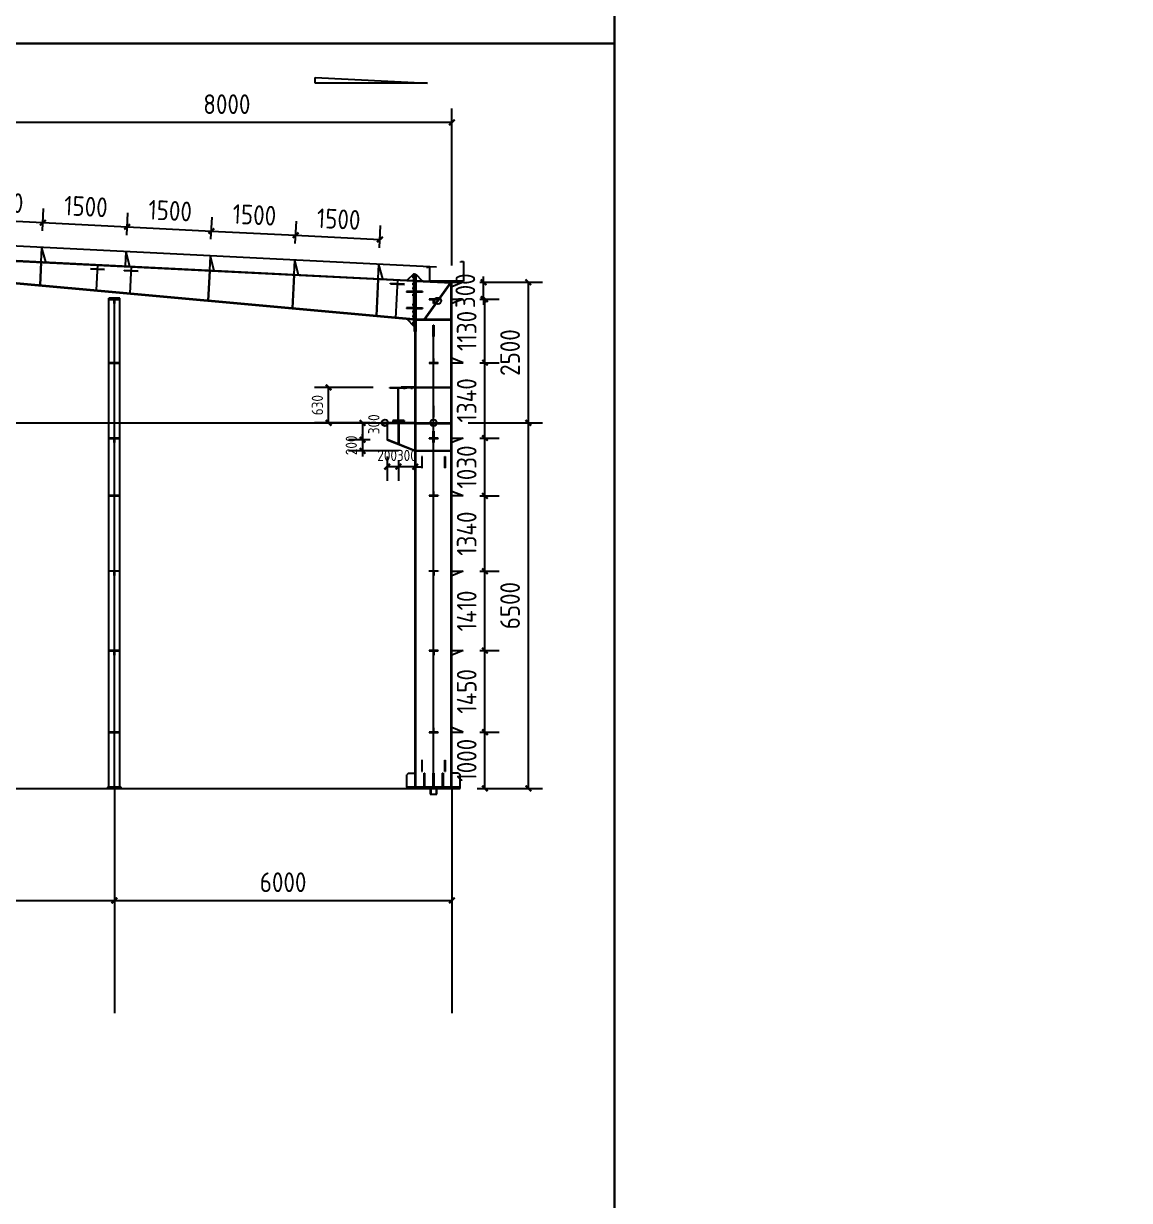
# Model space of a CAD drawing. Extents: x 411778 to 673094, y -11605 to 324395.
# Drawn here: x 514087 to 533749, y 114821 to 135750 of the extents above; entities that cross this region are included whole.
import ezdxf

# ---------------------------------------------------------------- set-up
doc = ezdxf.new("R2010")
doc.units = 0
doc.header["$LTSCALE"] = 1000
doc.header["$MEASUREMENT"] = 0
doc.layers.add('AXIS', color=3, linetype='Continuous')
doc.layers.add('DOTE', color=1, linetype='Continuous')
doc.styles.get("Standard").update_dxf_attribs({"font": 'gbenor.shx', "bigfont": 'gbcbig.shx'})
doc.dimstyles.get("Standard").update_dxf_attribs({"dimscale": 100, "dimtxt": 3.5, "dimasz": 1, "dimexe": 2.5, "dimexo": 3, "dimgap": 1.5, "dimtad": 1, "dimdec": 0, "dimzin": 0, "dimdsep": 46, "dimtxsty": 'Standard', "dimblk": 'ARCHTICK', "dimcen": 0.09, "dimadec": 0, "dimazin": 0, "dimtfac": 1, "dimtdec": 0, "dimtix": 1, "dimtmove": 2, "dimatfit": 3, "dimfxl": 1, "dimtolj": 1, "dimtzin": 0, "dimarcsym": 0})

# ---------------------------------------------------------------- blocks, each defined once
blk = doc.blocks.new('_ArchTick')
at = {"color": 0, "linetype": 'ByBlock', "const_width": 0.4}
blk.add_lwpolyline([(-0.5, -0.5), (0.5, 0.5)], dxfattribs=at)
blk = doc.blocks.new('*D48')
at = {"color": 3, "lineweight": -2}
for p, q in [((509702, 120449), (509702, 120406)), ((515702, 120449), (515702, 120406)), ((509702, 120156), (515702, 120156))]:
    blk.add_line(p, q, dxfattribs=at)
at = {"layer": 'Defpoints', "color": 0}
for p in [(509702, 120149), (515702, 120156), (515702, 120149)]:
    blk.add_point(p, dxfattribs=at)
at = {"color": 3, "lineweight": -2, "xscale": 100, "yscale": 100, "zscale": 100, "rotation": 180}
blk.add_blockref('_ArchTick', (509702, 120156), dxfattribs=at)
at = {"color": 3, "lineweight": -2, "xscale": 100, "yscale": 100, "zscale": 100}
blk.add_blockref('_ArchTick', (515702, 120156), dxfattribs=at)
at = {"color": 0, "insert": (512702, 120480), "char_height": 350, "attachment_point": 5}
blk.add_mtext('\\A1;6000', dxfattribs=at)
blk = doc.blocks.new('*D49')
at = {"color": 3, "lineweight": -2}
for p, q in [((515702, 120449), (515702, 120406)), ((521702, 120449), (521702, 120406)), ((515702, 120156), (521702, 120156))]:
    blk.add_line(p, q, dxfattribs=at)
at = {"layer": 'Defpoints', "color": 0}
for p in [(515702, 120149), (521702, 120156), (521702, 120149)]:
    blk.add_point(p, dxfattribs=at)
at = {"color": 3, "lineweight": -2, "xscale": 100, "yscale": 100, "zscale": 100, "rotation": 180}
blk.add_blockref('_ArchTick', (515702, 120156), dxfattribs=at)
at = {"color": 3, "lineweight": -2, "xscale": 100, "yscale": 100, "zscale": 100}
blk.add_blockref('_ArchTick', (521702, 120156), dxfattribs=at)
at = {"color": 0, "insert": (518702, 120480), "char_height": 350, "attachment_point": 5}
blk.add_mtext('\\A1;6000', dxfattribs=at)
blk = doc.blocks.new('*D32')
at = {"color": 3, "lineweight": -2}
for p, q in [((513702, 132546), (513702, 134241)), ((521702, 131449), (521702, 134241)), ((521702, 133991), (513702, 133991))]:
    blk.add_line(p, q, dxfattribs=at)
at = {"layer": 'Defpoints', "color": 0}
for p in [(513702, 133991), (513702, 132246), (521702, 131149)]:
    blk.add_point(p, dxfattribs=at)
at = {"color": 3, "lineweight": -2, "xscale": 100, "yscale": 100, "zscale": 100, "rotation": 180}
blk.add_blockref('_ArchTick', (513702, 133991), dxfattribs=at)
at = {"color": 3, "lineweight": -2, "xscale": 100, "yscale": 100, "zscale": 100}
blk.add_blockref('_ArchTick', (521702, 133991), dxfattribs=at)
at = {"color": 0, "insert": (517702, 134316), "char_height": 350, "attachment_point": 5}
blk.add_mtext('\\A1;8000', dxfattribs=at)
blk = doc.blocks.new('*D69')
at = {"color": 3, "lineweight": -2}
for p, q in [((512925, 132139), (512945, 132534)), ((512933, 132284), (514431, 132209)), ((514423, 132064), (514443, 132459))]:
    blk.add_line(p, q, dxfattribs=at)
at = {"layer": 'Defpoints', "color": 0}
for p in [(514431, 132209), (512910, 131839), (514408, 131764)]:
    blk.add_point(p, dxfattribs=at)
at = {"color": 3, "lineweight": -2, "xscale": 100, "yscale": 100, "zscale": 100}
for p, rotation in [((512933, 132284), 177.1375947737425), ((514431, 132209), 357.1375947737425)]:
    blk.add_blockref('_ArchTick', p, dxfattribs=dict(at, rotation=rotation))
at = {"color": 0, "insert": (513698, 132571), "char_height": 350, "attachment_point": 5, "rotation": 357.1376}
blk.add_mtext('\\A1;1500', dxfattribs=at)
blk = doc.blocks.new('*D34')
at = {"color": 3, "lineweight": -2}
for p, q in [((514423, 132064), (514443, 132459)), ((515922, 131989), (515941, 132384)), ((514431, 132209), (515929, 132135))]:
    blk.add_line(p, q, dxfattribs=at)
at = {"layer": 'Defpoints', "color": 0}
for p in [(515929, 132135), (514408, 131764), (515907, 131689)]:
    blk.add_point(p, dxfattribs=at)
at = {"color": 3, "lineweight": -2, "xscale": 100, "yscale": 100, "zscale": 100}
for p, rotation in [((514431, 132209), 177.1375947737425), ((515929, 132135), 357.1375947737425)]:
    blk.add_blockref('_ArchTick', p, dxfattribs=dict(at, rotation=rotation))
at = {"color": 0, "insert": (515196, 132497), "char_height": 350, "attachment_point": 5, "rotation": 357.1376}
blk.add_mtext('\\A1;1500', dxfattribs=at)
blk = doc.blocks.new('*D70')
at = {"color": 3, "lineweight": -2}
for p, q in [((515922, 131989), (515941, 132384)), ((517420, 131914), (517439, 132309)), ((515929, 132135), (517427, 132060))]:
    blk.add_line(p, q, dxfattribs=at)
at = {"layer": 'Defpoints', "color": 0}
for p in [(517427, 132060), (515907, 131689), (517405, 131614)]:
    blk.add_point(p, dxfattribs=at)
at = {"color": 3, "lineweight": -2, "xscale": 100, "yscale": 100, "zscale": 100}
for p, rotation in [((515929, 132135), 177.1375947737425), ((517427, 132060), 357.1375947737425)]:
    blk.add_blockref('_ArchTick', p, dxfattribs=dict(at, rotation=rotation))
at = {"color": 0, "insert": (516694, 132422), "char_height": 350, "attachment_point": 5, "rotation": 357.1376}
blk.add_mtext('\\A1;1500', dxfattribs=at)
blk = doc.blocks.new('*D71')
at = {"color": 3, "lineweight": -2}
for p, q in [((517420, 131914), (517439, 132309)), ((518918, 131839), (518938, 132234)), ((517427, 132060), (518925, 131985))]:
    blk.add_line(p, q, dxfattribs=at)
at = {"layer": 'Defpoints', "color": 0}
for p in [(518925, 131985), (517405, 131614), (518903, 131539)]:
    blk.add_point(p, dxfattribs=at)
at = {"color": 3, "lineweight": -2, "xscale": 100, "yscale": 100, "zscale": 100}
for p, rotation in [((517427, 132060), 177.1375947737425), ((518925, 131985), 357.1375947737425)]:
    blk.add_blockref('_ArchTick', p, dxfattribs=dict(at, rotation=rotation))
at = {"color": 0, "insert": (518192, 132347), "char_height": 350, "attachment_point": 5, "rotation": 357.1376}
blk.add_mtext('\\A1;1500', dxfattribs=at)
blk = doc.blocks.new('*D72')
at = {"color": 3, "lineweight": -2}
for p, q in [((518918, 131839), (518938, 132234)), ((520416, 131764), (520436, 132160)), ((518925, 131985), (520423, 131910))]:
    blk.add_line(p, q, dxfattribs=at)
at = {"layer": 'Defpoints', "color": 0}
for p in [(520423, 131910), (518903, 131539), (520401, 131464)]:
    blk.add_point(p, dxfattribs=at)
at = {"color": 3, "lineweight": -2, "xscale": 100, "yscale": 100, "zscale": 100}
for p, rotation in [((518925, 131985), 177.1375947737425), ((520423, 131910), 357.1375947737425)]:
    blk.add_blockref('_ArchTick', p, dxfattribs=dict(at, rotation=rotation))
at = {"color": 0, "insert": (519690, 132272), "char_height": 350, "attachment_point": 5, "rotation": 357.1376}
blk.add_mtext('\\A1;1500', dxfattribs=at)
blk = doc.blocks.new('*D75')
at = {"color": 3, "lineweight": -2}
for p, q in [((520752, 127980), (520752, 127620)), ((520752, 127870), (520652, 127870)), ((521052, 127870), (520752, 127870)), ((521052, 127870), (521152, 127870)), ((521052, 127849), (521052, 127620))]:
    blk.add_line(p, q, dxfattribs=at)
at = {"layer": 'Defpoints', "color": 0}
for p in [(520752, 128280), (521052, 128149), (520752, 127870)]:
    blk.add_point(p, dxfattribs=at)
at = {"color": 3, "lineweight": -2, "xscale": 100, "yscale": 100, "zscale": 100}
blk.add_blockref('_ArchTick', (520752, 127870), dxfattribs=at)
at = {"color": 3, "lineweight": -2, "xscale": 100, "yscale": 100, "zscale": 100, "rotation": 180}
blk.add_blockref('_ArchTick', (521052, 127870), dxfattribs=at)
at = {"color": 0, "insert": (520902, 128070), "char_height": 200, "attachment_point": 5}
blk.add_mtext('\\A1;300', dxfattribs=at)
blk = doc.blocks.new('*D76')
at = {"color": 3, "lineweight": -2}
for p, q in [((520552, 128049), (520552, 127620)), ((520752, 127980), (520752, 127620)), ((520752, 127870), (520552, 127870))]:
    blk.add_line(p, q, dxfattribs=at)
at = {"layer": 'Defpoints', "color": 0}
for p in [(520552, 128349), (520752, 128280), (520552, 127870)]:
    blk.add_point(p, dxfattribs=at)
at = {"color": 3, "lineweight": -2, "xscale": 100, "yscale": 100, "zscale": 100, "rotation": 180}
blk.add_blockref('_ArchTick', (520552, 127870), dxfattribs=at)
at = {"color": 3, "lineweight": -2, "xscale": 100, "yscale": 100, "zscale": 100}
blk.add_blockref('_ArchTick', (520752, 127870), dxfattribs=at)
at = {"color": 0, "insert": (520552, 128070), "char_height": 200, "attachment_point": 5}
blk.add_mtext('\\A1;200', dxfattribs=at)
blk = doc.blocks.new('*D77')
at = {"color": 3, "lineweight": -2}
for p, q in [((520252, 128649), (519865, 128649)), ((520115, 128649), (520115, 128349)), ((520252, 128349), (519865, 128349))]:
    blk.add_line(p, q, dxfattribs=at)
at = {"layer": 'Defpoints', "color": 0}
for p in [(520552, 128649), (520115, 128349), (520552, 128349)]:
    blk.add_point(p, dxfattribs=at)
at = {"color": 3, "lineweight": -2, "xscale": 100, "yscale": 100, "zscale": 100}
for p, rotation in [((520115, 128649), 90), ((520115, 128349), 270)]:
    blk.add_blockref('_ArchTick', p, dxfattribs=dict(at, rotation=rotation))
at = {"color": 0, "insert": (520315, 128624), "char_height": 200, "attachment_point": 5, "rotation": 90}
blk.add_mtext('\\A1;300', dxfattribs=at)
blk = doc.blocks.new('*D36')
at = {"color": 3, "lineweight": -2}
for p, q in [((520252, 128349), (519865, 128349)), ((520115, 128349), (520115, 128449)), ((520115, 128349), (520115, 128149)), ((520752, 128149), (519865, 128149)), ((520115, 128149), (520115, 128049))]:
    blk.add_line(p, q, dxfattribs=at)
at = {"layer": 'Defpoints', "color": 0}
for p in [(520552, 128349), (520115, 128149), (521052, 128149)]:
    blk.add_point(p, dxfattribs=at)
at = {"color": 3, "lineweight": -2, "xscale": 100, "yscale": 100, "zscale": 100}
for p, rotation in [((520115, 128349), 270), ((520115, 128149), 90)]:
    blk.add_blockref('_ArchTick', p, dxfattribs=dict(at, rotation=rotation))
at = {"color": 0, "insert": (519915, 128249), "char_height": 200, "attachment_point": 5, "rotation": 90}
blk.add_mtext('\\A1;200', dxfattribs=at)
blk = doc.blocks.new('*D644')
at = {"color": 3, "lineweight": -2}
for p, q in [((520302, 129279), (519261, 129279)), ((519511, 128649), (519511, 129279)), ((520252, 128649), (519261, 128649))]:
    blk.add_line(p, q, dxfattribs=at)
at = {"layer": 'Defpoints', "color": 0}
for p in [(519511, 129279), (520602, 129279), (520552, 128649)]:
    blk.add_point(p, dxfattribs=at)
at = {"color": 3, "lineweight": -2, "xscale": 100, "yscale": 100, "zscale": 100}
for p, rotation in [((519511, 129279), 90), ((519511, 128649), 270)]:
    blk.add_blockref('_ArchTick', p, dxfattribs=dict(at, rotation=rotation))
at = {"color": 0, "insert": (519311, 128964), "char_height": 200, "attachment_point": 5, "rotation": 90}
blk.add_mtext('\\A1;630', dxfattribs=at)
blk = doc.blocks.new('*D1923')
at = {"color": 3, "lineweight": -2}
for p, q in [((521992, 128649), (523312, 128649)), ((523062, 122149), (523062, 128649)), ((522152, 122149), (523312, 122149))]:
    blk.add_line(p, q, dxfattribs=at)
at = {"layer": 'Defpoints', "color": 0}
for p in [(521692, 128649), (523062, 128649), (521852, 122149)]:
    blk.add_point(p, dxfattribs=at)
at = {"color": 3, "lineweight": -2, "xscale": 100, "yscale": 100, "zscale": 100}
for p, rotation in [((523062, 128649), 90), ((523062, 122149), 270)]:
    blk.add_blockref('_ArchTick', p, dxfattribs=dict(at, rotation=rotation))
at = {"color": 0, "insert": (522737, 125399), "char_height": 350, "attachment_point": 5, "rotation": 90}
blk.add_mtext('\\A1;6500', dxfattribs=at)
blk = doc.blocks.new('*D1924')
at = {"color": 3, "lineweight": -2}
for p, q in [((522202, 131149), (523312, 131149)), ((523062, 128649), (523062, 131149)), ((521992, 128649), (523312, 128649))]:
    blk.add_line(p, q, dxfattribs=at)
at = {"layer": 'Defpoints', "color": 0}
for p in [(521902, 131149), (523062, 131149), (521692, 128649)]:
    blk.add_point(p, dxfattribs=at)
at = {"color": 3, "lineweight": -2, "xscale": 100, "yscale": 100, "zscale": 100}
for p, rotation in [((523062, 131149), 90), ((523062, 128649), 270)]:
    blk.add_blockref('_ArchTick', p, dxfattribs=dict(at, rotation=rotation))
at = {"color": 0, "insert": (522737, 129899), "char_height": 350, "attachment_point": 5, "rotation": 90}
blk.add_mtext('\\A1;2500', dxfattribs=at)
blk = doc.blocks.new('*D1925')
at = {"color": 3, "lineweight": -2}
for p, q in [((522267, 131149), (522267, 131249)), ((522202, 131149), (522517, 131149)), ((522267, 130849), (522267, 131149)), ((522202, 130849), (522517, 130849)), ((522267, 130849), (522267, 130749))]:
    blk.add_line(p, q, dxfattribs=at)
at = {"layer": 'Defpoints', "color": 0}
for p in [(521902, 131149), (522267, 131149), (521902, 130849)]:
    blk.add_point(p, dxfattribs=at)
at = {"color": 3, "lineweight": -2, "xscale": 100, "yscale": 100, "zscale": 100}
for p, rotation in [((522267, 131149), 270), ((522267, 130849), 90)]:
    blk.add_blockref('_ArchTick', p, dxfattribs=dict(at, rotation=rotation))
at = {"color": 0, "insert": (521942, 130999), "char_height": 350, "attachment_point": 5, "rotation": 90}
blk.add_mtext('\\A1;300', dxfattribs=at)
blk = doc.blocks.new('*D1916')
at = {"color": 3, "lineweight": -2}
for p, q in [((522202, 123149), (522541, 123149)), ((522291, 122149), (522291, 123149)), ((522152, 122149), (522541, 122149))]:
    blk.add_line(p, q, dxfattribs=at)
at = {"layer": 'Defpoints', "color": 0}
for p in [(521902, 123149), (522291, 123149), (521852, 122149)]:
    blk.add_point(p, dxfattribs=at)
at = {"color": 3, "lineweight": -2, "xscale": 100, "yscale": 100, "zscale": 100}
for p, rotation in [((522291, 123149), 90), ((522291, 122149), 270)]:
    blk.add_blockref('_ArchTick', p, dxfattribs=dict(at, rotation=rotation))
at = {"color": 0, "insert": (521966, 122649), "char_height": 350, "attachment_point": 5, "rotation": 90}
blk.add_mtext('\\A1;1000', dxfattribs=at)
blk = doc.blocks.new('*D1917')
at = {"color": 3, "lineweight": -2}
for p, q in [((522202, 124599), (522541, 124599)), ((522291, 123149), (522291, 124599)), ((522202, 123149), (522541, 123149))]:
    blk.add_line(p, q, dxfattribs=at)
at = {"layer": 'Defpoints', "color": 0}
for p in [(521902, 124599), (522291, 124599), (521902, 123149)]:
    blk.add_point(p, dxfattribs=at)
at = {"color": 3, "lineweight": -2, "xscale": 100, "yscale": 100, "zscale": 100}
for p, rotation in [((522291, 124599), 90), ((522291, 123149), 270)]:
    blk.add_blockref('_ArchTick', p, dxfattribs=dict(at, rotation=rotation))
at = {"color": 0, "insert": (521966, 123874), "char_height": 350, "attachment_point": 5, "rotation": 90}
blk.add_mtext('\\A1;1450', dxfattribs=at)
blk = doc.blocks.new('*D1918')
at = {"color": 3, "lineweight": -2}
for p, q in [((522202, 126009), (522541, 126009)), ((522291, 124599), (522291, 126009)), ((522202, 124599), (522541, 124599))]:
    blk.add_line(p, q, dxfattribs=at)
at = {"layer": 'Defpoints', "color": 0}
for p in [(521902, 126009), (522291, 126009), (521902, 124599)]:
    blk.add_point(p, dxfattribs=at)
at = {"color": 3, "lineweight": -2, "xscale": 100, "yscale": 100, "zscale": 100}
for p, rotation in [((522291, 126009), 90), ((522291, 124599), 270)]:
    blk.add_blockref('_ArchTick', p, dxfattribs=dict(at, rotation=rotation))
at = {"color": 0, "insert": (521966, 125304), "char_height": 350, "attachment_point": 5, "rotation": 90}
blk.add_mtext('\\A1;1410', dxfattribs=at)
blk = doc.blocks.new('*D1919')
at = {"color": 3, "lineweight": -2}
for p, q in [((522202, 127349), (522541, 127349)), ((522291, 126009), (522291, 127349)), ((522202, 126009), (522541, 126009))]:
    blk.add_line(p, q, dxfattribs=at)
at = {"layer": 'Defpoints', "color": 0}
for p in [(521902, 127349), (522291, 127349), (521902, 126009)]:
    blk.add_point(p, dxfattribs=at)
at = {"color": 3, "lineweight": -2, "xscale": 100, "yscale": 100, "zscale": 100}
for p, rotation in [((522291, 127349), 90), ((522291, 126009), 270)]:
    blk.add_blockref('_ArchTick', p, dxfattribs=dict(at, rotation=rotation))
at = {"color": 0, "insert": (521966, 126679), "char_height": 350, "attachment_point": 5, "rotation": 90}
blk.add_mtext('\\A1;1340', dxfattribs=at)
blk = doc.blocks.new('*D1920')
at = {"color": 3, "lineweight": -2}
for p, q in [((522202, 128379), (522541, 128379)), ((522291, 127349), (522291, 128379)), ((522202, 127349), (522541, 127349))]:
    blk.add_line(p, q, dxfattribs=at)
at = {"layer": 'Defpoints', "color": 0}
for p in [(521902, 128379), (522291, 128379), (521902, 127349)]:
    blk.add_point(p, dxfattribs=at)
at = {"color": 3, "lineweight": -2, "xscale": 100, "yscale": 100, "zscale": 100}
for p, rotation in [((522291, 128379), 90), ((522291, 127349), 270)]:
    blk.add_blockref('_ArchTick', p, dxfattribs=dict(at, rotation=rotation))
at = {"color": 0, "insert": (521966, 127864), "char_height": 350, "attachment_point": 5, "rotation": 90}
blk.add_mtext('\\A1;1030', dxfattribs=at)
blk = doc.blocks.new('*D1921')
at = {"color": 3, "lineweight": -2}
for p, q in [((522202, 129719), (522541, 129719)), ((522291, 128379), (522291, 129719)), ((522202, 128379), (522541, 128379))]:
    blk.add_line(p, q, dxfattribs=at)
at = {"layer": 'Defpoints', "color": 0}
for p in [(521902, 129719), (522291, 129719), (521902, 128379)]:
    blk.add_point(p, dxfattribs=at)
at = {"color": 3, "lineweight": -2, "xscale": 100, "yscale": 100, "zscale": 100}
for p, rotation in [((522291, 129719), 90), ((522291, 128379), 270)]:
    blk.add_blockref('_ArchTick', p, dxfattribs=dict(at, rotation=rotation))
at = {"color": 0, "insert": (521966, 129049), "char_height": 350, "attachment_point": 5, "rotation": 90}
blk.add_mtext('\\A1;1340', dxfattribs=at)
blk = doc.blocks.new('*D1922')
at = {"color": 3, "lineweight": -2}
for p, q in [((522202, 130849), (522541, 130849)), ((522291, 129719), (522291, 130849)), ((522202, 129719), (522541, 129719))]:
    blk.add_line(p, q, dxfattribs=at)
at = {"layer": 'Defpoints', "color": 0}
for p in [(521902, 130849), (522291, 130849), (521902, 129719)]:
    blk.add_point(p, dxfattribs=at)
at = {"color": 3, "lineweight": -2, "xscale": 100, "yscale": 100, "zscale": 100}
for p, rotation in [((522291, 130849), 90), ((522291, 129719), 270)]:
    blk.add_blockref('_ArchTick', p, dxfattribs=dict(at, rotation=rotation))
at = {"color": 0, "insert": (521966, 130284), "char_height": 350, "attachment_point": 5, "rotation": 90}
blk.add_mtext('\\A1;1130', dxfattribs=at)

msp = doc.modelspace()

# ---------------------------------------------------------------- linework, layer by layer
for p, q in [((519271.7, 134689), (519271.7, 134789)), ((519271.7, 134789), (521271.7, 134689)), ((521271.7, 134689), (519271.7, 134689)), ((513732.8, 131807.8), (521430.3, 131422.9)), ((514408.5, 131764), (514396, 131514.3)), ((514408.5, 131764), (514475.9, 131510.3)), ((515906.6, 131689.1), (515894.1, 131439.4)), ((515906.6, 131689.1), (515974, 131435.4)), ((513719.3, 131538.1), (521017.8, 131173.2)), ((513719.8, 131548.1), (521017.8, 131183.2)), ((514395.5, 131504.3), (514375.1, 131096.6)), ((514401.5, 131504), (514381.1, 131096.1)), ((515383.3, 131006.5), (515406.1, 131465.2)), ((515981.4, 130952.3), (516005.4, 131435.4)), ((517404.7, 131614.2), (517392.2, 131364.5)), ((517404.7, 131614.2), (517472.1, 131360.5)), ((518902.9, 131539.3), (518890.4, 131289.6)), ((518902.9, 131539.3), (518970.3, 131285.6)), ((520401, 131464.4), (520388.5, 131214.7)), ((520401, 131464.4), (520468.4, 131210.7)), ((515277.1, 131386.5), (515526.8, 131374.1)), ((515277.3, 131391.5), (515527, 131379.1)), ((515277.6, 131396.5), (515527.3, 131384.1)), ((515401.9, 131380.3), (515402.4, 131390.3)), ((515876.3, 131356.7), (515876.8, 131366.7)), ((515876.3, 131356.7), (516126, 131344.3)), ((515876.6, 131361.7), (516126.3, 131349.3)), ((515876.8, 131366.7), (516126.5, 131354.3)), ((516001.2, 131350.5), (516001.7, 131360.5)), ((517391.7, 131354.5), (517365.3, 130825)), ((517397.7, 131354.2), (517371.2, 130824.5)), ((518889.9, 131279.6), (518860.3, 130689.2)), ((518895.9, 131279.3), (518866.3, 130688.7)), ((521017.8, 131292.1), (520909.1, 131188.7)), ((521081.8, 131237.1), (520997.8, 131237.1)), ((521039.8, 131292.1), (521017.8, 131292.1)), ((521017.8, 131292.1), (521017.8, 130372.1)), ((521039.8, 130272.1), (521039.8, 131292.1)), ((521039.8, 131292.1), (521061.8, 131292.1)), ((521061.8, 131292.1), (521061.8, 130272.1)), ((521061.8, 131292.1), (521172.8, 131175.5)), ((521017.8, 130483.2), (513699.8, 131147.9)), ((521017.8, 130493.3), (513700.3, 131157.9)), ((520388, 131204.7), (520355.4, 130553.4)), ((520394, 131204.4), (520361.4, 130552.9)), ((520611.1, 131121.2), (520611.6, 131131.2)), ((520611.1, 131121.2), (520860.8, 131108.8)), ((520611.4, 131126.2), (520861.1, 131113.8)), ((520611.6, 131131.2), (520861.3, 131118.8)), ((520706, 130511.6), (520740.2, 131199.9)), ((521081.8, 131117.1), (520997.8, 131117.1)), ((521081.8, 131037.1), (520997.8, 131037.1)), ((521061.8, 122169), (521061.8, 131181)), ((521061.8, 131181), (521701.8, 131149)), ((521061.8, 131171), (521701.8, 131139)), ((521211.8, 130493.3), (521672.7, 131140.5)), ((521221.7, 130493.3), (521682.2, 131140)), ((521691.8, 122169), (521691.8, 131139.5)), ((521701.8, 122169), (521701.8, 131149)), ((521701.8, 131149), (521901.8, 131149)), ((521901.8, 131149), (521701.8, 131069)), ((515601.8, 122169), (515601.8, 130866.1)), ((515801.8, 130866.1), (515601.8, 130866.1)), ((515701.8, 130849), (515621.8, 130849)), ((515621.8, 130849), (515621.8, 130843)), ((515621.8, 130843), (515781.8, 130843)), ((515698.8, 130849), (515704.8, 130849)), ((515698.8, 130769), (515698.8, 130843)), ((515781.8, 130849), (515701.8, 130849)), ((515704.8, 130843), (515704.8, 130769)), ((515781.8, 130843), (515781.8, 130849)), ((515801.8, 122169), (515801.8, 130866.1)), ((521017.8, 130982.1), (520897.8, 130982.1)), ((520897.8, 130982.1), (520897.8, 130972.1)), ((521017.8, 130972.1), (520897.8, 130972.1)), ((521081.8, 130917.1), (520997.8, 130917.1)), ((521181.8, 130982.1), (521061.8, 130982.1)), ((521181.8, 130972.1), (521061.8, 130972.1)), ((521181.8, 130982.1), (521181.8, 130972.1)), ((521376.8, 130849), (521296.8, 130849)), ((521296.8, 130849), (521296.8, 130843)), ((521296.8, 130843), (521456.8, 130843)), ((521373.8, 130849), (521379.8, 130849)), ((521373.8, 130769), (521373.8, 130843)), ((521456.8, 130849), (521376.8, 130849)), ((521379.8, 130843), (521379.8, 130769)), ((521456.8, 130843), (521456.8, 130849)), ((521701.8, 130849), (521901.8, 130849)), ((521901.8, 130849), (521701.8, 130769)), ((515701.8, 130769), (515698.8, 130769)), ((515704.8, 130769), (515701.8, 130769)), ((521017.8, 130692.1), (520897.8, 130692.1)), ((520897.8, 130692.1), (520897.8, 130682.1)), ((521017.8, 130682.1), (520897.8, 130682.1)), ((521081.8, 130747.1), (520997.8, 130747.1)), ((520997.8, 130627.1), (521081.8, 130627.1)), ((521061.8, 130692.1), (521181.8, 130692.1)), ((521061.8, 130682.1), (521181.8, 130682.1)), ((521181.8, 130692.1), (521181.8, 130682.1)), ((521376.8, 130769), (521373.8, 130769)), ((521379.8, 130769), (521376.8, 130769)), ((520907.2, 130493.3), (521017.8, 130372.1)), ((520997.8, 130547.1), (521081.8, 130547.1)), ((520997.8, 130427.1), (521081.8, 130427.1)), ((521061.8, 130493.3), (521691.8, 130493.3)), ((521061.8, 130483.3), (521691.8, 130483.3)), ((521017.8, 130372.1), (521061.8, 130372.1)), ((521061.8, 130272.1), (521039.8, 130272.1)), ((521051.8, 122169), (521051.8, 130272.1)), ((521372.8, 130183.3), (521372.8, 130383.3)), ((521372.8, 130383.3), (521380.8, 130383.3)), ((521372.8, 130183.3), (521372.8, 130345.3)), ((521372.8, 130183.3), (521380.8, 130183.3)), ((521376.8, 122169), (521376.8, 130272.1)), ((521380.8, 130383.3), (521380.8, 130183.3)), ((515701.8, 129793), (515698.8, 129793)), ((515698.8, 129793), (515698.8, 129719)), ((515704.8, 129793), (515701.8, 129793)), ((515704.8, 129719), (515704.8, 129793)), ((521376.8, 129793), (521373.8, 129793)), ((521373.8, 129793), (521373.8, 129719)), ((521379.8, 129793), (521376.8, 129793)), ((521379.8, 129719), (521379.8, 129793)), ((521901.8, 129719), (521701.8, 129799)), ((515701.8, 129719), (515621.8, 129719)), ((515621.8, 129719), (515621.8, 129713)), ((515621.8, 129713), (515781.8, 129713)), ((515698.8, 129719), (515704.8, 129719)), ((515781.8, 129719), (515701.8, 129719)), ((515781.8, 129713), (515781.8, 129719)), ((521376.8, 129719), (521296.8, 129719)), ((521296.8, 129719), (521296.8, 129713)), ((521296.8, 129713), (521456.8, 129713)), ((521373.8, 129719), (521379.8, 129719)), ((521456.8, 129719), (521376.8, 129719)), ((521456.8, 129713), (521456.8, 129719)), ((521691.8, 129719), (521901.8, 129719)), ((520601.8, 129267), (520601.8, 129279)), ((520601.8, 129279), (520751.8, 129279)), ((520901.8, 129267), (520601.8, 129267)), ((520747.8, 128691), (520747.8, 129267)), ((520751.8, 129279), (521051.8, 129279)), ((520751.8, 129279), (520901.8, 129279)), ((520755.8, 128691), (520755.8, 129267)), ((520801.8, 129279), (520801.8, 129289)), ((520801.8, 129289), (521036.8, 129289)), ((520901.8, 129279), (520901.8, 129267)), ((520936.8, 129279), (520936.8, 129269)), ((521051.8, 129279), (520936.8, 129279)), ((521051.8, 129269), (520936.8, 129269)), ((521036.8, 129289), (521036.8, 129279)), ((521691.8, 129279), (521061.8, 129279)), ((521691.8, 129269), (521061.8, 129269)), ((521380.8, 128949), (521372.8, 128949)), ((521372.8, 128949), (521372.8, 128749)), ((521380.8, 128749), (521380.8, 128949)), ((521380.8, 128749), (521372.8, 128749)), ((521380.8, 128749), (521380.8, 128911)), ((498941.8, 128649), (520461.8, 128649)), ((520551.8, 128649), (520461.8, 128649)), ((520461.8, 128649), (520461.8, 128639)), ((520461.8, 128639), (520551.8, 128639)), ((521051.8, 128649), (520551.8, 128649)), ((520551.8, 128649), (520551.8, 128349)), ((521051.8, 128639), (520551.8, 128639)), ((520646.8, 128659), (520646.8, 128649)), ((520646.8, 128659), (520856.8, 128659)), ((520646.8, 128649), (520751.8, 128649)), ((520851.8, 128691), (520651.8, 128691)), ((520651.8, 128691), (520651.8, 128679)), ((520851.8, 128679), (520651.8, 128679)), ((520651.8, 128679), (520651.8, 128659)), ((520651.8, 128659), (520751.8, 128659)), ((520746.8, 128639), (520746.8, 128281.8)), ((520751.8, 128649), (520856.8, 128649)), ((520756.8, 128639), (520756.8, 128277.8)), ((520851.8, 128691), (520851.8, 128679)), ((520851.8, 128659), (520851.8, 128679)), ((520856.8, 128649), (520856.8, 128659)), ((521061.8, 128649), (521691.8, 128649)), ((521061.8, 128639), (521691.8, 128639)), ((515697.8, 128379), (515621.8, 128379)), ((515621.8, 128373), (515621.8, 128379)), ((515621.8, 128379), (515781.8, 128379)), ((515701.8, 128379), (515621.8, 128379)), ((515621.8, 128379), (515621.8, 128373)), ((515701.8, 128373), (515621.8, 128373)), ((515621.8, 128373), (515781.8, 128373)), ((515705.8, 128302.5), (515697.8, 128302.5)), ((515698.8, 128379), (515704.8, 128379)), ((515698.8, 128299), (515698.8, 128373)), ((515701.8, 128299), (515698.8, 128299)), ((515781.8, 128379), (515701.8, 128379)), ((515704.8, 128299), (515701.8, 128299)), ((515704.8, 128373), (515704.8, 128299)), ((515781.8, 128373), (515781.8, 128379)), ((520551.8, 128359.8), (521051.8, 128159.8)), ((520551.8, 128349), (521051.8, 128149)), ((521372.8, 128379), (521296.8, 128379)), ((521296.8, 128373), (521296.8, 128379)), ((521296.8, 128379), (521456.8, 128379)), ((521376.8, 128379), (521296.8, 128379)), ((521296.8, 128379), (521296.8, 128373)), ((521376.8, 128373), (521296.8, 128373)), ((521296.8, 128373), (521456.8, 128373)), ((521372.8, 128302.5), (521372.8, 128502.5)), ((521372.8, 128502.5), (521380.8, 128502.5)), ((521372.8, 128302.5), (521372.8, 128464.5)), ((521372.8, 128302.5), (521380.8, 128302.5)), ((521380.8, 128302.5), (521372.8, 128302.5)), ((521373.8, 128379), (521379.8, 128379)), ((521373.8, 128299), (521373.8, 128373)), ((521376.8, 128299), (521373.8, 128299)), ((521456.8, 128379), (521376.8, 128379)), ((521379.8, 128299), (521376.8, 128299)), ((521379.8, 128373), (521379.8, 128299)), ((521380.8, 128502.5), (521380.8, 128302.5)), ((521456.8, 128373), (521456.8, 128379)), ((521691.8, 128379), (521901.8, 128379)), ((521901.8, 128379), (521701.8, 128299)), ((521061.8, 128159), (521691.8, 128159)), ((521061.8, 128149), (521691.8, 128149)), ((521176.8, 128049), (521168.8, 128049)), ((521168.8, 128049), (521168.8, 127849)), ((521176.8, 127849), (521176.8, 128049)), ((521176.8, 127849), (521176.8, 128011)), ((521576.8, 127849), (521576.8, 128049)), ((521576.8, 128049), (521584.8, 128049)), ((521576.8, 127849), (521576.8, 128011)), ((521584.8, 128049), (521584.8, 127849)), ((521168.8, 127849), (521176.8, 127849)), ((521576.8, 127849), (521584.8, 127849)), ((515701.8, 127355), (515621.8, 127355)), ((515621.8, 127355), (515621.8, 127349)), ((515621.8, 127349), (515781.8, 127349)), ((515701.8, 127429), (515698.8, 127429)), ((515698.8, 127429), (515698.8, 127355)), ((515698.8, 127355), (515704.8, 127355)), ((515704.8, 127429), (515701.8, 127429)), ((515781.8, 127355), (515701.8, 127355)), ((515704.8, 127355), (515704.8, 127429)), ((515781.8, 127355), (515781.8, 127349)), ((521376.8, 127355), (521296.8, 127355)), ((521296.8, 127355), (521296.8, 127349)), ((521296.8, 127349), (521456.8, 127349)), ((521376.8, 127429), (521373.8, 127429)), ((521373.8, 127429), (521373.8, 127355)), ((521373.8, 127355), (521379.8, 127355)), ((521379.8, 127429), (521376.8, 127429)), ((521456.8, 127355), (521376.8, 127355)), ((521379.8, 127355), (521379.8, 127429)), ((521456.8, 127355), (521456.8, 127349)), ((521901.8, 127349), (521701.8, 127429)), ((521901.8, 127349), (521701.8, 127349)), ((515621.8, 126009), (515621.8, 126015)), ((515621.8, 126015), (515781.8, 126015)), ((515701.8, 126009), (515621.8, 126009)), ((515666.5, 126009), (515621.8, 126009)), ((515698.8, 126009), (515704.8, 126009)), ((515698.8, 125935), (515698.8, 126009)), ((515781.8, 126009), (515701.8, 126009)), ((515704.8, 126009), (515704.8, 125935)), ((515781.8, 126015), (515781.8, 126009)), ((521296.8, 126009), (521296.8, 126015)), ((521296.8, 126015), (521456.8, 126015)), ((521376.8, 126009), (521296.8, 126009)), ((521341.5, 126009), (521296.8, 126009)), ((521373.8, 126009), (521379.8, 126009)), ((521373.8, 125935), (521373.8, 126009)), ((521456.8, 126009), (521376.8, 126009)), ((521379.8, 126009), (521379.8, 125935)), ((521456.8, 126015), (521456.8, 126009)), ((521701.8, 126009), (521901.8, 126009)), ((521901.8, 126009), (521701.8, 125929)), ((515701.8, 125935), (515698.8, 125935)), ((515704.8, 125935), (515701.8, 125935)), ((521376.8, 125935), (521373.8, 125935)), ((521379.8, 125935), (521376.8, 125935)), ((515701.8, 124599), (515621.8, 124599)), ((515621.8, 124599), (515621.8, 124593)), ((515621.8, 124593), (515781.8, 124593)), ((515698.8, 124599), (515704.8, 124599)), ((515698.8, 124519), (515698.8, 124593)), ((515781.8, 124599), (515701.8, 124599)), ((515704.8, 124593), (515704.8, 124519)), ((515781.8, 124593), (515781.8, 124599)), ((521376.8, 124599), (521296.8, 124599)), ((521296.8, 124599), (521296.8, 124593)), ((521296.8, 124593), (521456.8, 124593)), ((521373.8, 124599), (521379.8, 124599)), ((521373.8, 124519), (521373.8, 124593)), ((521456.8, 124599), (521376.8, 124599)), ((521379.8, 124593), (521379.8, 124519)), ((521456.8, 124593), (521456.8, 124599)), ((521701.8, 124599), (521901.8, 124599)), ((521901.8, 124599), (521701.8, 124519)), ((515701.8, 124519), (515698.8, 124519)), ((515704.8, 124519), (515701.8, 124519)), ((521376.8, 124519), (521373.8, 124519)), ((521379.8, 124519), (521376.8, 124519)), ((515701.8, 123149), (515621.8, 123149)), ((515621.8, 123149), (515621.8, 123143)), ((515621.8, 123143), (515781.8, 123143)), ((515701.8, 123223), (515698.8, 123223)), ((515698.8, 123223), (515698.8, 123149)), ((515698.8, 123149), (515704.8, 123149)), ((515704.8, 123223), (515701.8, 123223)), ((515781.8, 123149), (515701.8, 123149)), ((515704.8, 123149), (515704.8, 123223)), ((515781.8, 123143), (515781.8, 123149)), ((521376.8, 123149), (521296.8, 123149)), ((521296.8, 123149), (521296.8, 123143)), ((521296.8, 123143), (521456.8, 123143)), ((521376.8, 123223), (521373.8, 123223)), ((521373.8, 123223), (521373.8, 123149)), ((521373.8, 123149), (521379.8, 123149)), ((521379.8, 123223), (521376.8, 123223)), ((521456.8, 123149), (521376.8, 123149)), ((521379.8, 123149), (521379.8, 123223)), ((521456.8, 123143), (521456.8, 123149)), ((521901.8, 123149), (521701.8, 123229)), ((521701.8, 123149), (521901.8, 123149)), ((521176.8, 122649), (521168.8, 122649)), ((521168.8, 122649), (521168.8, 122449)), ((521176.8, 122449), (521176.8, 122649)), ((521576.8, 122449), (521576.8, 122649)), ((521576.8, 122649), (521584.8, 122649)), ((521584.8, 122649), (521584.8, 122449)), ((521168.8, 122449), (521176.8, 122449)), ((521176.8, 122449), (521176.8, 122611)), ((521576.8, 122449), (521576.8, 122611)), ((521576.8, 122449), (521584.8, 122449)), ((520931.8, 122419), (520901.8, 122389)), ((520901.8, 122169), (520901.8, 122389)), ((520931.8, 122419), (521051.8, 122419)), ((521207.8, 122169), (521207.8, 122419)), ((521207.8, 122419), (521215.8, 122419)), ((521215.8, 122419), (521223.8, 122419)), ((521223.8, 122169), (521223.8, 122419)), ((521368.8, 122169), (521368.8, 122419)), ((521368.8, 122419), (521376.8, 122419)), ((521376.8, 122419), (521384.8, 122419)), ((521384.8, 122419), (521384.8, 122169)), ((521529.8, 122419), (521529.8, 122169)), ((521529.8, 122419), (521537.8, 122419)), ((521537.8, 122419), (521545.8, 122419)), ((521545.8, 122419), (521545.8, 122169)), ((521821.8, 122419), (521701.8, 122419)), ((521821.8, 122419), (521851.8, 122389)), ((521851.8, 122169), (521851.8, 122389)), ((497701.8, 122149), (521701.8, 122149)), ((515821.8, 122169), (515581.8, 122169)), ((515581.8, 122169), (515581.8, 122149)), ((515701.8, 122149), (515821.8, 122149)), ((515821.8, 122149), (515821.8, 122169)), ((521851.8, 122169), (520901.8, 122169)), ((520901.8, 122169), (520901.8, 122149)), ((520901.8, 122149), (521376.8, 122149)), ((521426.8, 122149), (521326.8, 122149)), ((521376.8, 122149), (521851.8, 122149)), ((521851.8, 122149), (521851.8, 122169))]:
    msp.add_line(p, q)
at = {"color": 6}
for p, q in [((521861.5, 131498.5), (521861.5, 131518.5)), ((521861.5, 131518.5), (521911.5, 131518.5)), ((521911.5, 131518.5), (521911.5, 131168.5)), ((521311.5, 131418.5), (521261.5, 131418.5)), ((521261.5, 131418.5), (521261.5, 131398.5)), ((521311.5, 131168.5), (521311.5, 131418.5)), ((521911.5, 131168.5), (521311.5, 131168.5))]:
    msp.add_line(p, q, dxfattribs=at)
at = {"color": 1}
for p, q in [((521376.8, 130383.3), (521376.8, 130183.3)), ((520751.8, 128691), (520751.8, 129267)), ((521376.8, 128949), (521376.8, 128749)), ((520751.8, 128639), (520751.8, 128279.8)), ((521376.8, 128502.5), (521376.8, 128302.5)), ((521580.8, 128049), (521580.8, 127849)), ((521316.8, 122149), (521316.8, 122049)), ((521316.8, 122049), (521436.8, 122049)), ((521326.8, 122149), (521326.8, 122049)), ((521376.8, 122049), (521426.8, 122049)), ((521426.8, 122049), (521426.8, 122149)), ((521436.8, 122049), (521436.8, 122149))]:
    msp.add_line(p, q, dxfattribs=at)
at = {"color": 2}
for p, q in [((520851.8, 129299), (520851.8, 129247)), ((520986.8, 129299), (520986.8, 129249))]:
    msp.add_line(p, q, dxfattribs=at)
for points in [[(494893.5, 156395), (524593.5, 156395), (524593.5, 135395), (494893.5, 135395)], [(524593.5, 156395), (643393.5, 156395), (643393.5, 72395), (524593.5, 72395)], [(494893.5, 135395), (524593.5, 135395), (524593.5, 114395), (494893.5, 114395)]]:
    msp.add_lwpolyline(points, close=True)
for centre in [(521451.9, 130816.6), (520512.7, 128649), (521376.8, 128649)]:
    msp.add_circle(centre, 58)
at = {"layer": 'AXIS'}
for p, q in [((515701.8, 122149), (515701.8, 118149)), ((521701.8, 122149), (521701.8, 118149))]:
    msp.add_line(p, q, dxfattribs=at)
at = {"layer": 'DOTE'}
for p, q in [((515701.8, 122149), (515701.8, 130866.1)), ((515701.8, 122149), (515701.8, 125019.8)), ((521701.8, 122149), (521701.8, 125019.8))]:
    msp.add_line(p, q, dxfattribs=at)
at = {"layer": 'DOTE', "color": 0}
msp.add_line((521701.8, 122169), (521701.8, 125019.8), dxfattribs=at)

# ---------------------------------------------------------------- dimensions: what is measured, and where the dimension line sits
for base, p1, p2, angle, override, picture, middle in [((513701.8, 133991), (521701.8, 131149), (513701.8, 132245.9), 180, {"dimclrd": 3, "dimclre": 3}, '*D32', (517701.8, 134316)), ((514430.7, 132209.4), (512910.3, 131838.9), (514408.5, 131764), 177.13759, {"dimclrd": 3, "dimclre": 3}, '*D69', (513697.9, 132571.5)), ((515928.9, 132134.5), (514408.5, 131764), (515906.6, 131689.1), 177.13759, {"dimclrd": 3, "dimclre": 3}, '*D34', (515196, 132496.6)), ((517427, 132059.6), (515906.6, 131689.1), (517404.7, 131614.2), 177.13759, {"dimclrd": 3, "dimclre": 3}, '*D70', (516694.2, 132421.7)), ((518925.1, 131984.7), (517404.7, 131614.2), (518902.9, 131539.3), 177.13759, {"dimclrd": 3, "dimclre": 3}, '*D71', (518192.3, 132346.8)), ((520423.3, 131909.8), (518902.9, 131539.3), (520401, 131464.4), 177.13759, {"dimclrd": 3, "dimclre": 3}, '*D72', (519690.4, 132271.9)), ((522267.2, 131149), (521901.8, 130849), (521901.8, 131149), 90, {"dimclrd": 3, "dimclre": 3}, '*D1925', (521942.2, 130999)), ((523061.7, 131149), (521691.8, 128649), (521901.8, 131149), 90, {"dimclrd": 3, "dimclre": 3}, '*D1924', (522736.7, 129899)), ((522291.2, 130849), (521901.8, 129719), (521901.8, 130849), 90, {"dimclrd": 3, "dimclre": 3}, '*D1922', (521966.2, 130284)), ((522291.2, 129719), (521901.8, 128379), (521901.8, 129719), 90, {"dimclrd": 3, "dimclre": 3}, '*D1921', (521966.2, 129049)), ((519511.2, 129279), (520551.8, 128649), (520601.8, 129279), 90, {"dimtxt": 2, "dimgap": 1, "dimclrd": 3, "dimclre": 3}, '*D644', (519311.2, 128964)), ((523061.7, 128649), (521851.8, 122149), (521691.8, 128649), 90, {"dimclrd": 3, "dimclre": 3}, '*D1923', (522736.7, 125399)), ((520115.2, 128149), (520551.8, 128349), (521051.8, 128149), 90, {"dimtxt": 2, "dimgap": 1, "dimclrd": 3, "dimclre": 3}, '*D36', (519915.2, 128249)), ((522291.2, 128379), (521901.8, 127349), (521901.8, 128379), 90, {"dimclrd": 3, "dimclre": 3}, '*D1920', (521966.2, 127864)), ((520751.8, 127870.5), (521051.8, 128149), (520751.8, 128279.8), 180, {"dimtxt": 2, "dimgap": 1, "dimclrd": 3, "dimclre": 3}, '*D75', (520901.8, 128070.5)), ((522291.2, 127349), (521901.8, 126009), (521901.8, 127349), 90, {"dimclrd": 3, "dimclre": 3}, '*D1919', (521966.2, 126679)), ((522291.2, 126009), (521901.8, 124599), (521901.8, 126009), 90, {"dimclrd": 3, "dimclre": 3}, '*D1918', (521966.2, 125304)), ((522291.2, 124599), (521901.8, 123149), (521901.8, 124599), 90, {"dimclrd": 3, "dimclre": 3}, '*D1917', (521966.2, 123874)), ((522291.2, 123149), (521851.8, 122149), (521901.8, 123149), 90, {"dimclrd": 3, "dimclre": 3}, '*D1916', (521966.2, 122649))]:
    dim = msp.add_linear_dim(base=base, p1=p1, p2=p2, angle=angle, dimstyle='Standard', override=override)
    dim.commit()
    dim.dimension.update_dxf_attribs({"geometry": picture, "text_midpoint": middle})
for base, p1, angle, picture, middle in [((520115.2, 128349), (520551.8, 128649), 90, '*D77', (520315.2, 128624)), ((520551.8, 127870.5), (520751.8, 128279.8), 180, '*D76', (520551.8, 128070.5))]:
    dim = msp.add_linear_dim(base=base, p1=p1, p2=(520551.8, 128349), angle=angle, dimstyle='Standard', override={"dimtxt": 2, "dimgap": 1, "dimclrd": 3, "dimclre": 3})
    dim.commit()
    dim.dimension.update_dxf_attribs({"geometry": picture, "text_midpoint": middle, "dimtype": 160})
for base, p1, p2, picture, middle in [((515701.8, 120155.5), (509701.8, 120149), (515701.8, 120149), '*D48', (512701.8, 120480.5)), ((521701.8, 120155.5), (515701.8, 120149), (521701.8, 120149), '*D49', (518701.8, 120480.5))]:
    dim = msp.add_linear_dim(base=base, p1=p1, p2=p2, dimstyle='Standard', override={"dimclrd": 3, "dimclre": 3})
    dim.commit()
    dim.dimension.update_dxf_attribs({"geometry": picture, "text_midpoint": middle})

doc.saveas('drawing.dxf')
